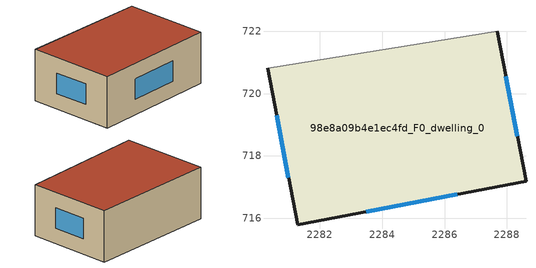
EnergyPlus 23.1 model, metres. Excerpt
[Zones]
98e8a09b4e1ec4fd_F0_dwelling_0
 floor ground (EU_floor_Construction): 2287.69,722 2288.61,717.19 2281.28,715.79 2280.32,720.82 z0
 wall outside (EU_wall_Construction): 2280.32,720.82 2281.28,715.79 2288.61,717.19 2287.69,722 z0:3
 wall adiabatic (EU_wall_Construction): 2287.69,722 2280.32,720.82 z0:3
 window (EU_Window_Construction): 2280.61,719.3 2280.99,717.3 / 2288.33,718.64 2287.97,720.56 / 2283.49,716.21 2286.4,716.77 z0.9:2.1
 roof outside (EU_roof_Construction): 2288.61,717.19 2287.69,722 2280.32,720.82 2281.28,715.79 z3
[Building]
EU S2 Campaign: North Axis=0; Terrain=City; Solar Distribution=FullExterior
[Site:Location]
Bologna: Latitude=44.5; Longitude=11.25; Time Zone=1; Elevation=37
[SizingPeriod:WeatherFileDays]
AnnualSizingPeriod: Begin Month=1; Begin Day of Month=1; End Month=12; End Day of Month=31; Day of Week for Start Day=Monday; Use Weather File Daylight Saving Period=No; Use Weather File Rain and Snow Indicators=No
[MATERIAL]
EU_InternalMass_Material: Roughness=MediumRough; Thickness=0.1; Conductivity=1; Density=1800; Specific Heat=900; Thermal Absorptance=0.9; Solar Absorptance=0.7; Visible Absorptance=0.7
[MATERIAL:NOMASS] Roughness=MediumRough; Thermal Absorptance=0.9; Solar Absorptance=0.7; Visible Absorptance=0.7
Name | Thermal Resistance
EU_wall_NoMass | 0.734017
EU_roof_NoMass | 0.658631
EU_floor_NoMass | 0.747526
[WINDOWMATERIAL:SIMPLEGLAZINGSYSTEM]
EU_Window_SimpleGlazing: UFactor=4.06248; Solar Heat Gain Coefficient=0.85; Visible Transmittance=0.85
[CONSTRUCTION]
EU_wall_Construction: EU_wall_NoMass
EU_roof_Construction: EU_roof_NoMass
EU_floor_Construction: EU_floor_NoMass
EU_InternalMass_Construction: EU_InternalMass_Material
EU_Window_Construction: EU_Window_SimpleGlazing
[ZONE]
98e8a09b4e1ec4fd_F0_dwelling_0: Type=1; Multiplier=1; Ceiling Height=autocalculate; Volume=112.165; Floor Area=autocalculate; Part of Total Floor Area=Yes
[INTERNALMASS]
98e8a09b4e1ec4fd_F0_dwelling_0_EU_InternalMass: Construction=EU_InternalMass_Construction; Zone or ZoneList=98e8a09b4e1ec4fd_F0_dwelling_0; Surface Area=37.3886
[OTHEREQUIPMENT]
EU_Step8_InternalGain_98e8a09b4e1ec4fd_F0_dwelling_0_f000: Fuel Type=Electricity; Zone or ZoneList or Space or SpaceList=98e8a09b4e1ec4fd_F0_dwelling_0; Schedule=EU_Step8_GainSchedule_98e8a09b4e1ec4fd_F0_dwelling_0_f000; Design Level Calculation Method=Watts/Area; Power per Zone Floor Area=1; Fraction Latent=0; Fraction Radiant=0; Fraction Lost=0; Carbon Dioxide Generation Rate=0; EndUse Subcategory=EU_Step8_InternalGains
[ZONEVENTILATION:DESIGNFLOWRATE]
EU_ConstantAir_98e8a09b4e1ec4fd_F0_dwelling_0: Zone or ZoneList or Space or SpaceList=98e8a09b4e1ec4fd_F0_dwelling_0; Schedule=EU_AlwaysOn; Design Flow Rate Calculation Method=AirChanges/Hour; Air Changes per Hour=0.656562; Ventilation Type=Natural; Fan Pressure Rise=0; Fan Total Efficiency=1; Constant Term Coefficient=1; Temperature Term Coefficient=0; Velocity Term Coefficient=0; Velocity Squared Term Coefficient=0; Minimum Indoor Temperature=-100; Maximum Indoor Temperature=100; Delta Temperature=-100; Minimum Outdoor Temperature=-100; Maximum Outdoor Temperature=100; Maximum Wind Speed=40
[HVACTEMPLATE:THERMOSTAT]
EU_HeatOnly_98e8a09b4e1ec4fd_F0_dwelling_0: Constant Heating Setpoint=20; Constant Cooling Setpoint=50
[HVACTEMPLATE:ZONE:IDEALLOADSAIRSYSTEM]
98e8a09b4e1ec4fd_F0_dwelling_0: Template Thermostat=EU_HeatOnly_98e8a09b4e1ec4fd_F0_dwelling_0; System Availability Schedule=EU_AlwaysOn; Maximum Heating Supply Air Temperature=50; Minimum Cooling Supply Air Temperature=13; Maximum Heating Supply Air Humidity Ratio=0.0156; Minimum Cooling Supply Air Humidity Ratio=0.0077; Heating Limit=NoLimit; Cooling Limit=NoLimit; Heating Availability Schedule=EU_AlwaysOn; Cooling Availability Schedule=EU_CoolingOff; Dehumidification Control Type=ConstantSensibleHeatRatio; Cooling Sensible Heat Ratio=0.7; Dehumidification Setpoint=60; Humidification Control Type=None; Humidification Setpoint=30; Outdoor Air Method=None; Outdoor Air Flow Rate per Person=0.00944; Outdoor Air Flow Rate per Zone Floor Area=0; Outdoor Air Flow Rate per Zone=0; Demand Controlled Ventilation Type=None; Outdoor Air Economizer Type=NoEconomizer; Heat Recovery Type=None; Sensible Heat Recovery Effectiveness=0.7; Latent Heat Recovery Effectiveness=0.65
[SIZING:ZONE]
98e8a09b4e1ec4fd_F0_dwelling_0: Zone Cooling Design Supply Air Temperature Input Method=SupplyAirTemperature; Zone Cooling Design Supply Air Temperature=13; Zone Heating Design Supply Air Temperature Input Method=SupplyAirTemperature; Zone Heating Design Supply Air Temperature=50; Zone Cooling Design Supply Air Humidity Ratio=0.008; Zone Heating Design Supply Air Humidity Ratio=0.008; Cooling Design Air Flow Method=DesignDay; Cooling Design Air Flow Rate=0; Cooling Minimum Air Flow per Zone Floor Area=0.000762; Cooling Minimum Air Flow=0; Cooling Minimum Air Flow Fraction=0.2; Heating Design Air Flow Method=DesignDay; Heating Design Air Flow Rate=0; Heating Maximum Air Flow per Zone Floor Area=0.002032; Heating Maximum Air Flow=0.141576; Heating Maximum Air Flow Fraction=0.3; Account for Dedicated Outdoor Air System=No; Dedicated Outdoor Air System Control Strategy=NeutralSupplyAir; Dedicated Outdoor Air Low Setpoint Temperature for Design=autosize; Dedicated Outdoor Air High Setpoint Temperature for Design=autosize; Zone Load Sizing Method=Sensible Load Only No Latent Load; Zone Latent Cooling Design Supply Air Humidity Ratio Input Method=HumidityRatioDifference; Zone Cooling Design Supply Air Humidity Ratio Difference=0.005; Zone Latent Heating Design Supply Air Humidity Ratio Input Method=HumidityRatioDifference; Zone Humidification Design Supply Air Humidity Ratio Difference=0.005
[SCHEDULE:CONSTANT]
Name | Hourly Value
EU_AlwaysOn | 1
EU_CoolingOff | 0
[SCHEDULE:FILE]
EU_Step8_GainSchedule_98e8a09b4e1ec4fd_F0_dwelling_0_f000: File=../../schedules/98e8a09b4e1ec4fd/98e8a09b4e1ec4fd_F0_dwelling_0_f000_gain.csv; Column Number=1; Rows to Skip at Top=0; Number of Hours of Data=8760; Column Separator=Comma; Interpolate to Timestep=No; Minutes per Item=60; Adjust Schedule for Daylight Savings=Yes
